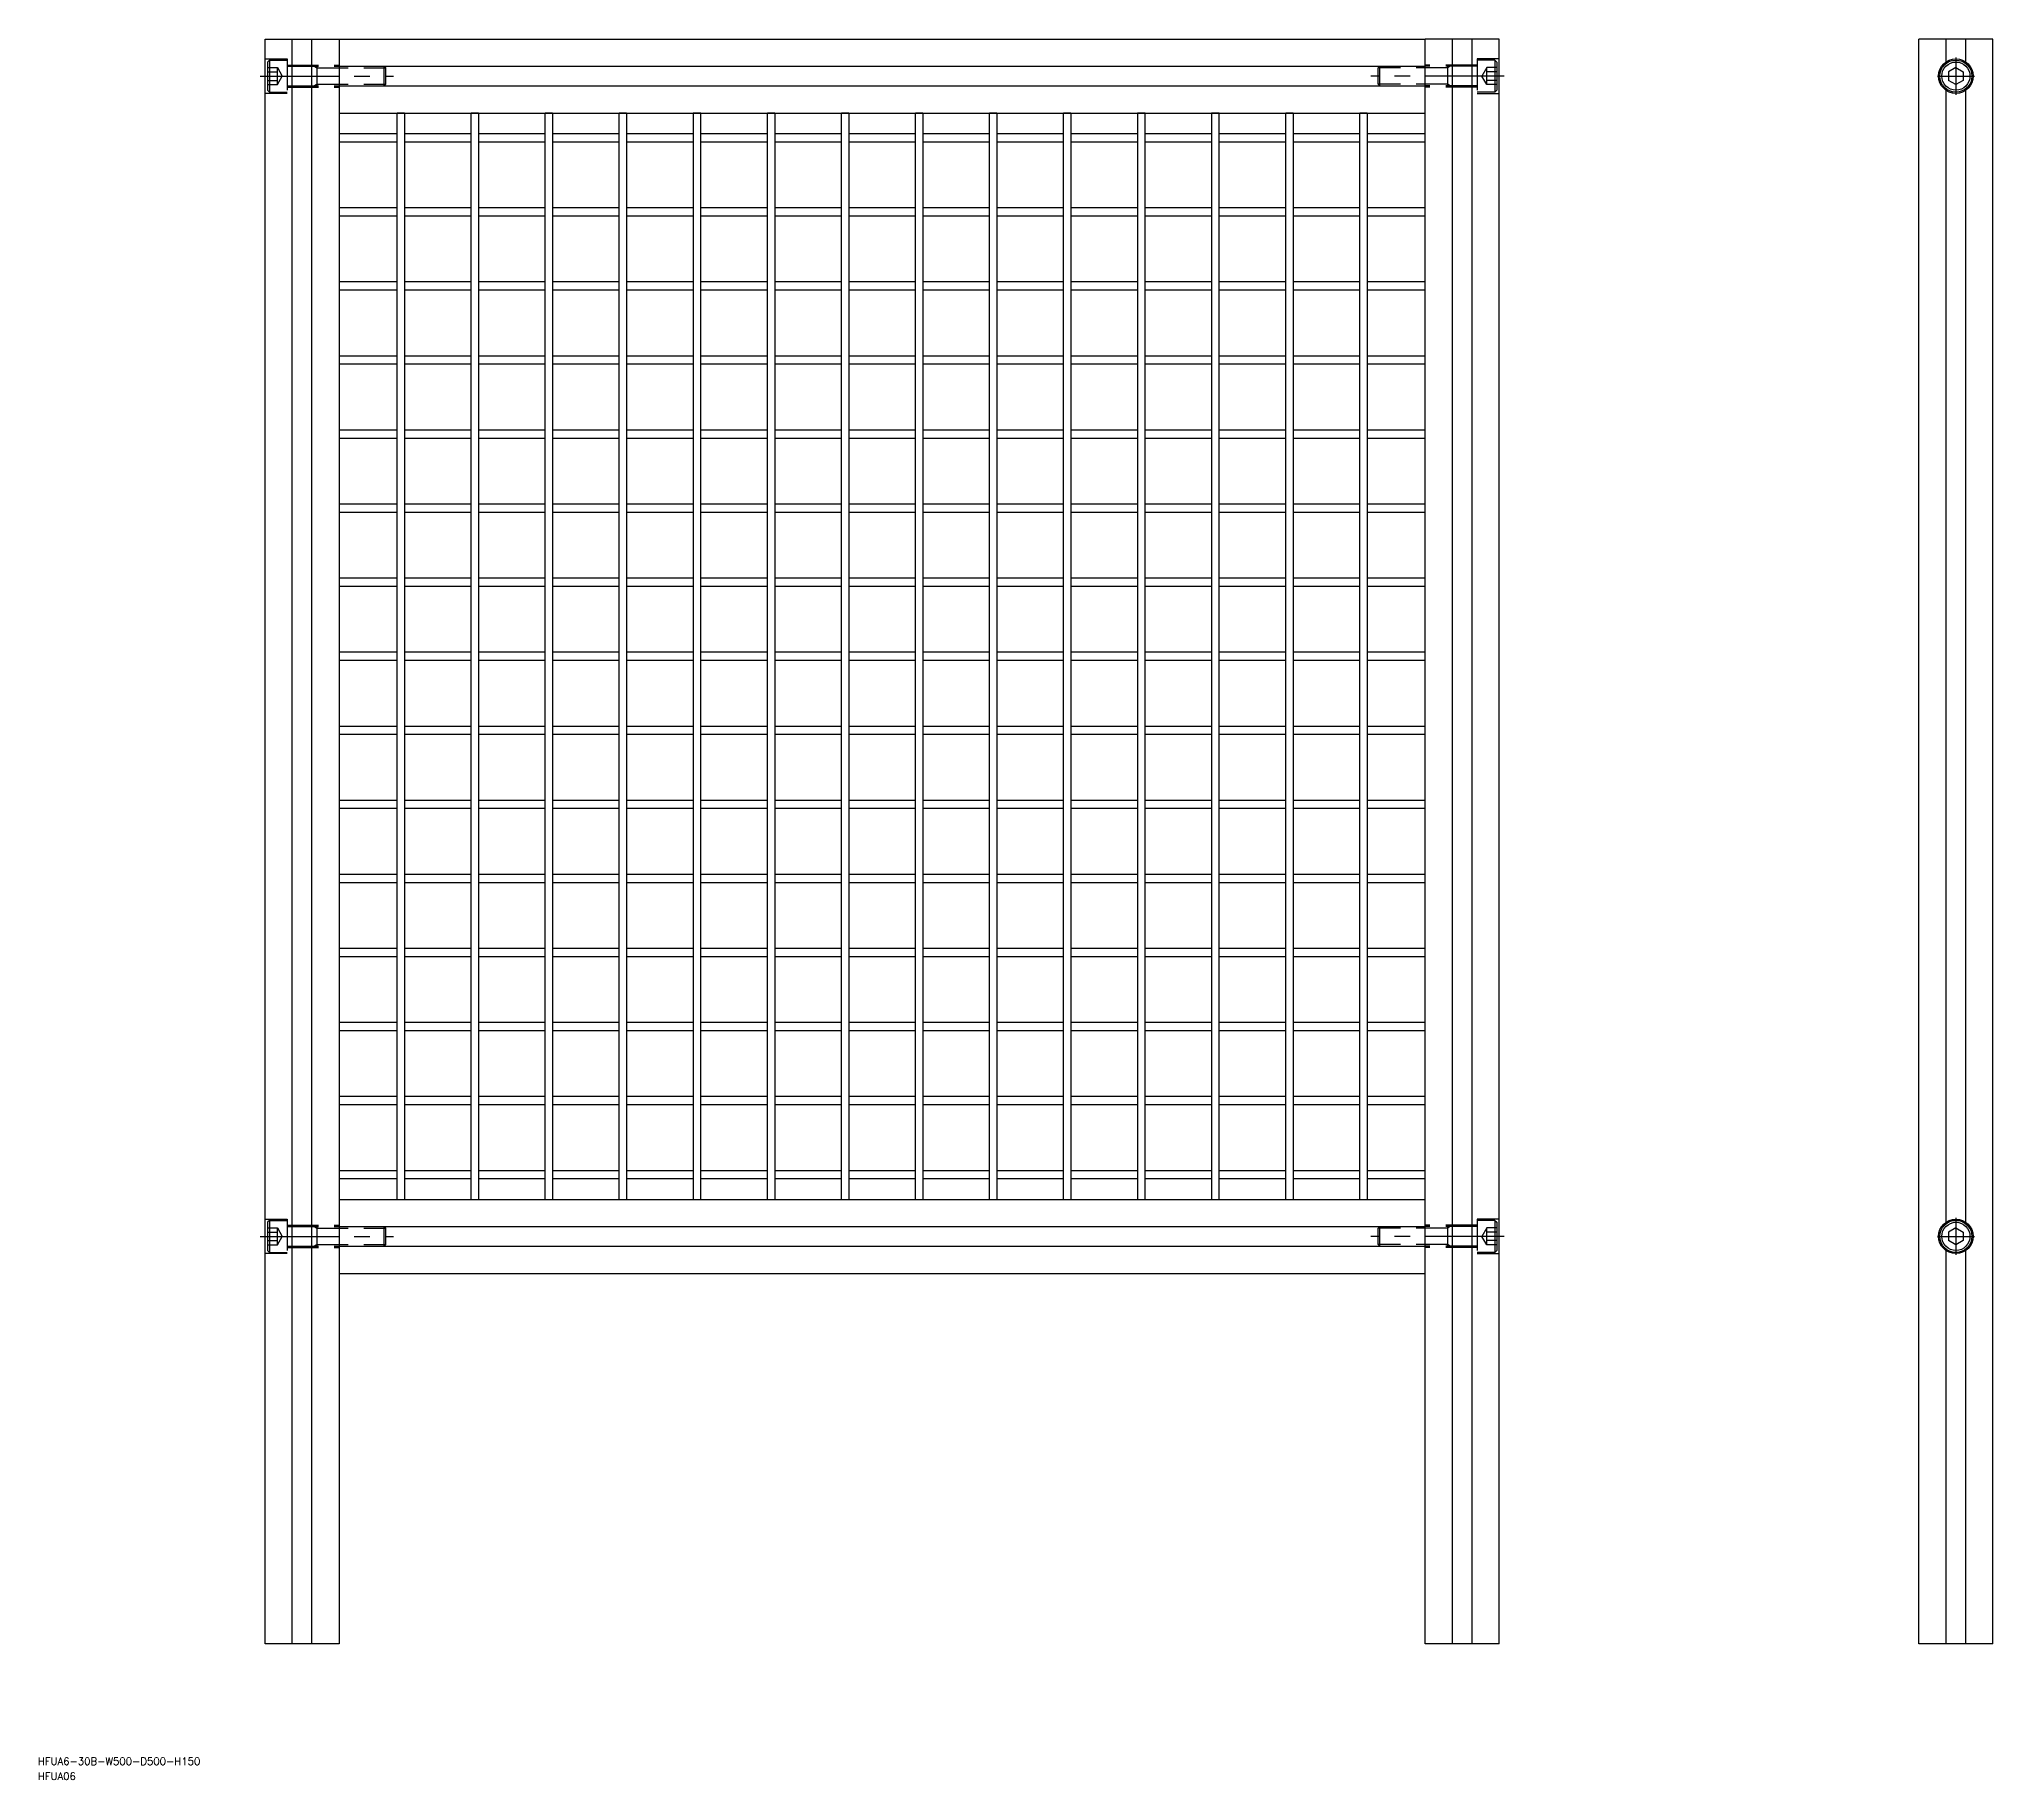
# Model space of a CAD drawing. Extents: x -92 to 700, y -55 to 650.
import ezdxf

# ---------------------------------------------------------------- set-up
doc = ezdxf.new("R2010")
doc.units = 0
doc.linetypes.add('CENTER', pattern=[50.8, 31.75, -6.35, 6.35, -6.35])
doc.linetypes.add('DASHED', pattern=[19.05, 12.7, -6.35])
doc.layers.get('0').update_dxf_attribs({"linetype": 'CONTINUOUS'})
doc.layers.add('CENTER', color=1, linetype='CENTER')
doc.styles.get("Standard").update_dxf_attribs({"font": 'txt.shx', "height": 3, "bigfont": 'bigfont.shx'})

# ---------------------------------------------------------------- blocks, each defined once
blk = doc.blocks.new('*U2')
at = {"color": 7, "linetype": 'CONTINUOUS'}
blk.add_text('HFUA6-30B-W500-D500-H150', height=3, dxfattribs=at).set_placement((-92.05, -49.14))
blk = doc.blocks.new('*U3')
at = {"color": 7, "linetype": 'CONTINUOUS'}
blk.add_text('HFUA06', height=3, dxfattribs=at).set_placement((-92.05, -55.18))

msp = doc.modelspace()

# ---------------------------------------------------------------- linework, layer by layer
at = {"color": 7, "linetype": 'CONTINUOUS'}
for p, q in [((0, 0), (0, 650)), ((0, 650), (30, 650)), ((11, 0), (11, 650)), ((19, 0), (19, 650)), ((30, 650), (30, 0)), ((30, 650), (470, 650)), ((30, 650), (30, 620)), ((470, 0), (470, 650)), ((500, 650), (470, 650)), ((481, 0), (481, 650)), ((489, 0), (489, 650)), ((500, 0), (500, 650)), ((670, 0), (670, 650)), ((700, 650), (670, 650)), ((681, 640.74), (681, 650)), ((689, 640.74), (689, 650)), ((700, 0), (700, 650)), ((30, 639), (470, 639)), ((685, 638.46), (682, 636.73)), ((682, 636.73), (682, 633.27)), ((685, 631.54), (682, 633.27)), ((685, 638.46), (688, 636.73)), ((688, 633.27), (685, 631.54)), ((688, 636.73), (688, 633.27)), ((30, 631), (470, 631)), ((681, 170.74), (681, 629.26)), ((689, 170.74), (689, 629.26)), ((30, 620), (470, 620)), ((53.4, 620), (53.4, 180)), ((56.5, 620), (53.5, 620)), ((56.6, 180), (56.6, 620)), ((83.4, 620), (83.4, 180)), ((86.5, 620), (83.5, 620)), ((86.6, 180), (86.6, 620)), ((113.4, 620), (113.4, 180)), ((116.5, 620), (113.5, 620)), ((116.6, 180), (116.6, 620)), ((143.4, 620), (143.4, 180)), ((146.5, 620), (143.5, 620)), ((146.6, 180), (146.6, 620)), ((173.4, 620), (173.4, 180)), ((176.5, 620), (173.5, 620)), ((176.6, 180), (176.6, 620)), ((203.4, 620), (203.4, 180)), ((206.5, 620), (203.5, 620)), ((206.6, 180), (206.6, 620)), ((233.4, 620), (233.4, 180)), ((236.5, 620), (233.5, 620)), ((236.6, 180), (236.6, 620)), ((263.4, 620), (263.4, 180)), ((266.5, 620), (263.5, 620)), ((266.6, 180), (266.6, 620)), ((293.4, 620), (293.4, 180)), ((296.5, 620), (293.5, 620)), ((296.6, 180), (296.6, 620)), ((323.4, 620), (323.4, 180)), ((326.5, 620), (323.5, 620)), ((326.6, 180), (326.6, 620)), ((353.4, 620), (353.4, 180)), ((356.5, 620), (353.5, 620)), ((356.6, 180), (356.6, 620)), ((383.4, 620), (383.4, 180)), ((386.5, 620), (383.5, 620)), ((386.6, 180), (386.6, 620)), ((413.4, 620), (413.4, 180)), ((416.5, 620), (413.5, 620)), ((416.6, 180), (416.6, 620)), ((443.4, 620), (443.4, 180)), ((446.5, 620), (443.5, 620)), ((446.6, 180), (446.6, 620)), ((53.4, 611.6), (30, 611.6)), ((30, 611.6), (30, 608.4)), ((83.4, 611.6), (56.6, 611.6)), ((113.4, 611.6), (86.6, 611.6)), ((143.4, 611.6), (116.6, 611.6)), ((173.4, 611.6), (146.6, 611.6)), ((203.4, 611.6), (176.6, 611.6)), ((233.4, 611.6), (206.6, 611.6)), ((263.4, 611.6), (236.6, 611.6)), ((293.4, 611.6), (266.6, 611.6)), ((323.4, 611.6), (296.6, 611.6)), ((353.4, 611.6), (326.6, 611.6)), ((383.4, 611.6), (356.6, 611.6)), ((413.4, 611.6), (386.6, 611.6)), ((443.4, 611.6), (416.6, 611.6)), ((470, 611.6), (446.6, 611.6)), ((30, 608.4), (53.4, 608.4)), ((56.6, 608.4), (83.4, 608.4)), ((86.6, 608.4), (113.4, 608.4)), ((116.6, 608.4), (143.4, 608.4)), ((146.6, 608.4), (173.4, 608.4)), ((176.6, 608.4), (203.4, 608.4)), ((206.6, 608.4), (233.4, 608.4)), ((236.6, 608.4), (263.4, 608.4)), ((266.6, 608.4), (293.4, 608.4)), ((296.6, 608.4), (323.4, 608.4)), ((326.6, 608.4), (353.4, 608.4)), ((356.6, 608.4), (383.4, 608.4)), ((386.6, 608.4), (413.4, 608.4)), ((416.6, 608.4), (443.4, 608.4)), ((446.6, 608.4), (470, 608.4)), ((30, 596.5), (30, 593.5)), ((53.4, 581.6), (30, 581.6)), ((30, 581.6), (30, 578.4)), ((30, 578.4), (53.4, 578.4)), ((83.4, 581.6), (56.6, 581.6)), ((56.6, 578.4), (83.4, 578.4)), ((113.4, 581.6), (86.6, 581.6)), ((86.6, 578.4), (113.4, 578.4)), ((143.4, 581.6), (116.6, 581.6)), ((116.6, 578.4), (143.4, 578.4)), ((173.4, 581.6), (146.6, 581.6)), ((146.6, 578.4), (173.4, 578.4)), ((203.4, 581.6), (176.6, 581.6)), ((176.6, 578.4), (203.4, 578.4)), ((233.4, 581.6), (206.6, 581.6)), ((206.6, 578.4), (233.4, 578.4)), ((263.4, 581.6), (236.6, 581.6)), ((236.6, 578.4), (263.4, 578.4)), ((293.4, 581.6), (266.6, 581.6)), ((266.6, 578.4), (293.4, 578.4)), ((323.4, 581.6), (296.6, 581.6)), ((296.6, 578.4), (323.4, 578.4)), ((353.4, 581.6), (326.6, 581.6)), ((326.6, 578.4), (353.4, 578.4)), ((383.4, 581.6), (356.6, 581.6)), ((356.6, 578.4), (383.4, 578.4)), ((413.4, 581.6), (386.6, 581.6)), ((386.6, 578.4), (413.4, 578.4)), ((443.4, 581.6), (416.6, 581.6)), ((416.6, 578.4), (443.4, 578.4)), ((470, 581.6), (446.6, 581.6)), ((446.6, 578.4), (470, 578.4)), ((30, 566.5), (30, 563.5)), ((53.4, 551.6), (30, 551.6)), ((30, 551.6), (30, 548.4)), ((30, 548.4), (53.4, 548.4)), ((83.4, 551.6), (56.6, 551.6)), ((56.6, 548.4), (83.4, 548.4)), ((113.4, 551.6), (86.6, 551.6)), ((86.6, 548.4), (113.4, 548.4)), ((143.4, 551.6), (116.6, 551.6)), ((116.6, 548.4), (143.4, 548.4)), ((173.4, 551.6), (146.6, 551.6)), ((146.6, 548.4), (173.4, 548.4)), ((203.4, 551.6), (176.6, 551.6)), ((176.6, 548.4), (203.4, 548.4)), ((233.4, 551.6), (206.6, 551.6)), ((206.6, 548.4), (233.4, 548.4)), ((263.4, 551.6), (236.6, 551.6)), ((236.6, 548.4), (263.4, 548.4)), ((293.4, 551.6), (266.6, 551.6)), ((266.6, 548.4), (293.4, 548.4)), ((323.4, 551.6), (296.6, 551.6)), ((296.6, 548.4), (323.4, 548.4)), ((353.4, 551.6), (326.6, 551.6)), ((326.6, 548.4), (353.4, 548.4)), ((383.4, 551.6), (356.6, 551.6)), ((356.6, 548.4), (383.4, 548.4)), ((413.4, 551.6), (386.6, 551.6)), ((386.6, 548.4), (413.4, 548.4)), ((443.4, 551.6), (416.6, 551.6)), ((416.6, 548.4), (443.4, 548.4)), ((470, 551.6), (446.6, 551.6)), ((446.6, 548.4), (470, 548.4)), ((30, 536.5), (30, 533.5)), ((53.4, 521.6), (30, 521.6)), ((30, 521.6), (30, 518.4)), ((30, 518.4), (53.4, 518.4)), ((83.4, 521.6), (56.6, 521.6)), ((56.6, 518.4), (83.4, 518.4)), ((113.4, 521.6), (86.6, 521.6)), ((86.6, 518.4), (113.4, 518.4)), ((143.4, 521.6), (116.6, 521.6)), ((116.6, 518.4), (143.4, 518.4)), ((173.4, 521.6), (146.6, 521.6)), ((146.6, 518.4), (173.4, 518.4)), ((203.4, 521.6), (176.6, 521.6)), ((176.6, 518.4), (203.4, 518.4)), ((233.4, 521.6), (206.6, 521.6)), ((206.6, 518.4), (233.4, 518.4)), ((263.4, 521.6), (236.6, 521.6)), ((236.6, 518.4), (263.4, 518.4)), ((293.4, 521.6), (266.6, 521.6)), ((266.6, 518.4), (293.4, 518.4)), ((323.4, 521.6), (296.6, 521.6)), ((296.6, 518.4), (323.4, 518.4)), ((353.4, 521.6), (326.6, 521.6)), ((326.6, 518.4), (353.4, 518.4)), ((383.4, 521.6), (356.6, 521.6)), ((356.6, 518.4), (383.4, 518.4)), ((413.4, 521.6), (386.6, 521.6)), ((386.6, 518.4), (413.4, 518.4)), ((443.4, 521.6), (416.6, 521.6)), ((416.6, 518.4), (443.4, 518.4)), ((470, 521.6), (446.6, 521.6)), ((446.6, 518.4), (470, 518.4)), ((30, 506.5), (30, 503.5)), ((53.4, 491.6), (30, 491.6)), ((30, 491.6), (30, 488.4)), ((83.4, 491.6), (56.6, 491.6)), ((113.4, 491.6), (86.6, 491.6)), ((143.4, 491.6), (116.6, 491.6)), ((173.4, 491.6), (146.6, 491.6)), ((203.4, 491.6), (176.6, 491.6)), ((233.4, 491.6), (206.6, 491.6)), ((263.4, 491.6), (236.6, 491.6)), ((293.4, 491.6), (266.6, 491.6)), ((323.4, 491.6), (296.6, 491.6)), ((353.4, 491.6), (326.6, 491.6)), ((383.4, 491.6), (356.6, 491.6)), ((413.4, 491.6), (386.6, 491.6)), ((443.4, 491.6), (416.6, 491.6)), ((470, 491.6), (446.6, 491.6)), ((30, 488.4), (53.4, 488.4)), ((56.6, 488.4), (83.4, 488.4)), ((86.6, 488.4), (113.4, 488.4)), ((116.6, 488.4), (143.4, 488.4)), ((146.6, 488.4), (173.4, 488.4)), ((176.6, 488.4), (203.4, 488.4)), ((206.6, 488.4), (233.4, 488.4)), ((236.6, 488.4), (263.4, 488.4)), ((266.6, 488.4), (293.4, 488.4)), ((296.6, 488.4), (323.4, 488.4)), ((326.6, 488.4), (353.4, 488.4)), ((356.6, 488.4), (383.4, 488.4)), ((386.6, 488.4), (413.4, 488.4)), ((416.6, 488.4), (443.4, 488.4)), ((446.6, 488.4), (470, 488.4)), ((30, 476.5), (30, 473.5)), ((53.4, 461.6), (30, 461.6)), ((30, 461.6), (30, 458.4)), ((83.4, 461.6), (56.6, 461.6)), ((113.4, 461.6), (86.6, 461.6)), ((143.4, 461.6), (116.6, 461.6)), ((173.4, 461.6), (146.6, 461.6)), ((203.4, 461.6), (176.6, 461.6)), ((233.4, 461.6), (206.6, 461.6)), ((263.4, 461.6), (236.6, 461.6)), ((293.4, 461.6), (266.6, 461.6)), ((323.4, 461.6), (296.6, 461.6)), ((353.4, 461.6), (326.6, 461.6)), ((383.4, 461.6), (356.6, 461.6)), ((413.4, 461.6), (386.6, 461.6)), ((443.4, 461.6), (416.6, 461.6)), ((470, 461.6), (446.6, 461.6)), ((30, 458.4), (53.4, 458.4)), ((56.6, 458.4), (83.4, 458.4)), ((86.6, 458.4), (113.4, 458.4)), ((116.6, 458.4), (143.4, 458.4)), ((146.6, 458.4), (173.4, 458.4)), ((176.6, 458.4), (203.4, 458.4)), ((206.6, 458.4), (233.4, 458.4)), ((236.6, 458.4), (263.4, 458.4)), ((266.6, 458.4), (293.4, 458.4)), ((296.6, 458.4), (323.4, 458.4)), ((326.6, 458.4), (353.4, 458.4)), ((356.6, 458.4), (383.4, 458.4)), ((386.6, 458.4), (413.4, 458.4)), ((416.6, 458.4), (443.4, 458.4)), ((446.6, 458.4), (470, 458.4)), ((30, 446.5), (30, 443.5)), ((53.4, 431.6), (30, 431.6)), ((30, 431.6), (30, 428.4)), ((30, 428.4), (53.4, 428.4)), ((83.4, 431.6), (56.6, 431.6)), ((56.6, 428.4), (83.4, 428.4)), ((113.4, 431.6), (86.6, 431.6)), ((86.6, 428.4), (113.4, 428.4)), ((143.4, 431.6), (116.6, 431.6)), ((116.6, 428.4), (143.4, 428.4)), ((173.4, 431.6), (146.6, 431.6)), ((146.6, 428.4), (173.4, 428.4)), ((203.4, 431.6), (176.6, 431.6)), ((176.6, 428.4), (203.4, 428.4)), ((233.4, 431.6), (206.6, 431.6)), ((206.6, 428.4), (233.4, 428.4)), ((263.4, 431.6), (236.6, 431.6)), ((236.6, 428.4), (263.4, 428.4)), ((293.4, 431.6), (266.6, 431.6)), ((266.6, 428.4), (293.4, 428.4)), ((323.4, 431.6), (296.6, 431.6)), ((296.6, 428.4), (323.4, 428.4)), ((353.4, 431.6), (326.6, 431.6)), ((326.6, 428.4), (353.4, 428.4)), ((383.4, 431.6), (356.6, 431.6)), ((356.6, 428.4), (383.4, 428.4)), ((413.4, 431.6), (386.6, 431.6)), ((386.6, 428.4), (413.4, 428.4)), ((443.4, 431.6), (416.6, 431.6)), ((416.6, 428.4), (443.4, 428.4)), ((470, 431.6), (446.6, 431.6)), ((446.6, 428.4), (470, 428.4)), ((30, 416.5), (30, 413.5)), ((53.4, 401.6), (30, 401.6)), ((30, 401.6), (30, 398.4)), ((30, 398.4), (53.4, 398.4)), ((83.4, 401.6), (56.6, 401.6)), ((56.6, 398.4), (83.4, 398.4)), ((113.4, 401.6), (86.6, 401.6)), ((86.6, 398.4), (113.4, 398.4)), ((143.4, 401.6), (116.6, 401.6)), ((116.6, 398.4), (143.4, 398.4)), ((173.4, 401.6), (146.6, 401.6)), ((146.6, 398.4), (173.4, 398.4)), ((203.4, 401.6), (176.6, 401.6)), ((176.6, 398.4), (203.4, 398.4)), ((233.4, 401.6), (206.6, 401.6)), ((206.6, 398.4), (233.4, 398.4)), ((263.4, 401.6), (236.6, 401.6)), ((236.6, 398.4), (263.4, 398.4)), ((293.4, 401.6), (266.6, 401.6)), ((266.6, 398.4), (293.4, 398.4)), ((323.4, 401.6), (296.6, 401.6)), ((296.6, 398.4), (323.4, 398.4)), ((353.4, 401.6), (326.6, 401.6)), ((326.6, 398.4), (353.4, 398.4)), ((383.4, 401.6), (356.6, 401.6)), ((356.6, 398.4), (383.4, 398.4)), ((413.4, 401.6), (386.6, 401.6)), ((386.6, 398.4), (413.4, 398.4)), ((443.4, 401.6), (416.6, 401.6)), ((416.6, 398.4), (443.4, 398.4)), ((470, 401.6), (446.6, 401.6)), ((446.6, 398.4), (470, 398.4)), ((30, 386.5), (30, 383.5)), ((53.4, 371.6), (30, 371.6)), ((30, 371.6), (30, 368.4)), ((30, 368.4), (53.4, 368.4)), ((83.4, 371.6), (56.6, 371.6)), ((56.6, 368.4), (83.4, 368.4)), ((113.4, 371.6), (86.6, 371.6)), ((86.6, 368.4), (113.4, 368.4)), ((143.4, 371.6), (116.6, 371.6)), ((116.6, 368.4), (143.4, 368.4)), ((173.4, 371.6), (146.6, 371.6)), ((146.6, 368.4), (173.4, 368.4)), ((203.4, 371.6), (176.6, 371.6)), ((176.6, 368.4), (203.4, 368.4)), ((233.4, 371.6), (206.6, 371.6)), ((206.6, 368.4), (233.4, 368.4)), ((263.4, 371.6), (236.6, 371.6)), ((236.6, 368.4), (263.4, 368.4)), ((293.4, 371.6), (266.6, 371.6)), ((266.6, 368.4), (293.4, 368.4)), ((323.4, 371.6), (296.6, 371.6)), ((296.6, 368.4), (323.4, 368.4)), ((353.4, 371.6), (326.6, 371.6)), ((326.6, 368.4), (353.4, 368.4)), ((383.4, 371.6), (356.6, 371.6)), ((356.6, 368.4), (383.4, 368.4)), ((413.4, 371.6), (386.6, 371.6)), ((386.6, 368.4), (413.4, 368.4)), ((443.4, 371.6), (416.6, 371.6)), ((416.6, 368.4), (443.4, 368.4)), ((470, 371.6), (446.6, 371.6)), ((446.6, 368.4), (470, 368.4)), ((30, 356.5), (30, 353.5)), ((53.4, 341.6), (30, 341.6)), ((30, 341.6), (30, 338.4)), ((83.4, 341.6), (56.6, 341.6)), ((113.4, 341.6), (86.6, 341.6)), ((143.4, 341.6), (116.6, 341.6)), ((173.4, 341.6), (146.6, 341.6)), ((203.4, 341.6), (176.6, 341.6)), ((233.4, 341.6), (206.6, 341.6)), ((263.4, 341.6), (236.6, 341.6)), ((293.4, 341.6), (266.6, 341.6)), ((323.4, 341.6), (296.6, 341.6)), ((353.4, 341.6), (326.6, 341.6)), ((383.4, 341.6), (356.6, 341.6)), ((413.4, 341.6), (386.6, 341.6)), ((443.4, 341.6), (416.6, 341.6)), ((470, 341.6), (446.6, 341.6)), ((30, 338.4), (53.4, 338.4)), ((56.6, 338.4), (83.4, 338.4)), ((86.6, 338.4), (113.4, 338.4)), ((116.6, 338.4), (143.4, 338.4)), ((146.6, 338.4), (173.4, 338.4)), ((176.6, 338.4), (203.4, 338.4)), ((206.6, 338.4), (233.4, 338.4)), ((236.6, 338.4), (263.4, 338.4)), ((266.6, 338.4), (293.4, 338.4)), ((296.6, 338.4), (323.4, 338.4)), ((326.6, 338.4), (353.4, 338.4)), ((356.6, 338.4), (383.4, 338.4)), ((386.6, 338.4), (413.4, 338.4)), ((416.6, 338.4), (443.4, 338.4)), ((446.6, 338.4), (470, 338.4)), ((30, 326.5), (30, 323.5)), ((53.4, 311.6), (30, 311.6)), ((30, 311.6), (30, 308.4)), ((83.4, 311.6), (56.6, 311.6)), ((113.4, 311.6), (86.6, 311.6)), ((143.4, 311.6), (116.6, 311.6)), ((173.4, 311.6), (146.6, 311.6)), ((203.4, 311.6), (176.6, 311.6)), ((233.4, 311.6), (206.6, 311.6)), ((263.4, 311.6), (236.6, 311.6)), ((293.4, 311.6), (266.6, 311.6)), ((323.4, 311.6), (296.6, 311.6)), ((353.4, 311.6), (326.6, 311.6)), ((383.4, 311.6), (356.6, 311.6)), ((413.4, 311.6), (386.6, 311.6)), ((443.4, 311.6), (416.6, 311.6)), ((470, 311.6), (446.6, 311.6)), ((30, 308.4), (53.4, 308.4)), ((56.6, 308.4), (83.4, 308.4)), ((86.6, 308.4), (113.4, 308.4)), ((116.6, 308.4), (143.4, 308.4)), ((146.6, 308.4), (173.4, 308.4)), ((176.6, 308.4), (203.4, 308.4)), ((206.6, 308.4), (233.4, 308.4)), ((236.6, 308.4), (263.4, 308.4)), ((266.6, 308.4), (293.4, 308.4)), ((296.6, 308.4), (323.4, 308.4)), ((326.6, 308.4), (353.4, 308.4)), ((356.6, 308.4), (383.4, 308.4)), ((386.6, 308.4), (413.4, 308.4)), ((416.6, 308.4), (443.4, 308.4)), ((446.6, 308.4), (470, 308.4)), ((30, 296.5), (30, 293.5)), ((53.4, 281.6), (30, 281.6)), ((30, 281.6), (30, 278.4)), ((30, 278.4), (53.4, 278.4)), ((83.4, 281.6), (56.6, 281.6)), ((56.6, 278.4), (83.4, 278.4)), ((113.4, 281.6), (86.6, 281.6)), ((86.6, 278.4), (113.4, 278.4)), ((143.4, 281.6), (116.6, 281.6)), ((116.6, 278.4), (143.4, 278.4)), ((173.4, 281.6), (146.6, 281.6)), ((146.6, 278.4), (173.4, 278.4)), ((203.4, 281.6), (176.6, 281.6)), ((176.6, 278.4), (203.4, 278.4)), ((233.4, 281.6), (206.6, 281.6)), ((206.6, 278.4), (233.4, 278.4)), ((263.4, 281.6), (236.6, 281.6)), ((236.6, 278.4), (263.4, 278.4)), ((293.4, 281.6), (266.6, 281.6)), ((266.6, 278.4), (293.4, 278.4)), ((323.4, 281.6), (296.6, 281.6)), ((296.6, 278.4), (323.4, 278.4)), ((353.4, 281.6), (326.6, 281.6)), ((326.6, 278.4), (353.4, 278.4)), ((383.4, 281.6), (356.6, 281.6)), ((356.6, 278.4), (383.4, 278.4)), ((413.4, 281.6), (386.6, 281.6)), ((386.6, 278.4), (413.4, 278.4)), ((443.4, 281.6), (416.6, 281.6)), ((416.6, 278.4), (443.4, 278.4)), ((470, 281.6), (446.6, 281.6)), ((446.6, 278.4), (470, 278.4)), ((30, 266.5), (30, 263.5)), ((53.4, 251.6), (30, 251.6)), ((30, 251.6), (30, 248.4)), ((30, 248.4), (53.4, 248.4)), ((83.4, 251.6), (56.6, 251.6)), ((56.6, 248.4), (83.4, 248.4)), ((113.4, 251.6), (86.6, 251.6)), ((86.6, 248.4), (113.4, 248.4)), ((143.4, 251.6), (116.6, 251.6)), ((116.6, 248.4), (143.4, 248.4)), ((173.4, 251.6), (146.6, 251.6)), ((146.6, 248.4), (173.4, 248.4)), ((203.4, 251.6), (176.6, 251.6)), ((176.6, 248.4), (203.4, 248.4)), ((233.4, 251.6), (206.6, 251.6)), ((206.6, 248.4), (233.4, 248.4)), ((263.4, 251.6), (236.6, 251.6)), ((236.6, 248.4), (263.4, 248.4)), ((293.4, 251.6), (266.6, 251.6)), ((266.6, 248.4), (293.4, 248.4)), ((323.4, 251.6), (296.6, 251.6)), ((296.6, 248.4), (323.4, 248.4)), ((353.4, 251.6), (326.6, 251.6)), ((326.6, 248.4), (353.4, 248.4)), ((383.4, 251.6), (356.6, 251.6)), ((356.6, 248.4), (383.4, 248.4)), ((413.4, 251.6), (386.6, 251.6)), ((386.6, 248.4), (413.4, 248.4)), ((443.4, 251.6), (416.6, 251.6)), ((416.6, 248.4), (443.4, 248.4)), ((470, 251.6), (446.6, 251.6)), ((446.6, 248.4), (470, 248.4)), ((30, 236.5), (30, 233.5)), ((53.4, 221.6), (30, 221.6)), ((30, 221.6), (30, 218.4)), ((30, 218.4), (53.4, 218.4)), ((83.4, 221.6), (56.6, 221.6)), ((56.6, 218.4), (83.4, 218.4)), ((113.4, 221.6), (86.6, 221.6)), ((86.6, 218.4), (113.4, 218.4)), ((143.4, 221.6), (116.6, 221.6)), ((116.6, 218.4), (143.4, 218.4)), ((173.4, 221.6), (146.6, 221.6)), ((146.6, 218.4), (173.4, 218.4)), ((203.4, 221.6), (176.6, 221.6)), ((176.6, 218.4), (203.4, 218.4)), ((233.4, 221.6), (206.6, 221.6)), ((206.6, 218.4), (233.4, 218.4)), ((263.4, 221.6), (236.6, 221.6)), ((236.6, 218.4), (263.4, 218.4)), ((293.4, 221.6), (266.6, 221.6)), ((266.6, 218.4), (293.4, 218.4)), ((323.4, 221.6), (296.6, 221.6)), ((296.6, 218.4), (323.4, 218.4)), ((353.4, 221.6), (326.6, 221.6)), ((326.6, 218.4), (353.4, 218.4)), ((383.4, 221.6), (356.6, 221.6)), ((356.6, 218.4), (383.4, 218.4)), ((413.4, 221.6), (386.6, 221.6)), ((386.6, 218.4), (413.4, 218.4)), ((443.4, 221.6), (416.6, 221.6)), ((416.6, 218.4), (443.4, 218.4)), ((470, 221.6), (446.6, 221.6)), ((446.6, 218.4), (470, 218.4)), ((30, 206.5), (30, 203.5)), ((53.4, 191.6), (30, 191.6)), ((30, 191.6), (30, 188.4)), ((83.4, 191.6), (56.6, 191.6)), ((113.4, 191.6), (86.6, 191.6)), ((143.4, 191.6), (116.6, 191.6)), ((173.4, 191.6), (146.6, 191.6)), ((203.4, 191.6), (176.6, 191.6)), ((233.4, 191.6), (206.6, 191.6)), ((263.4, 191.6), (236.6, 191.6)), ((293.4, 191.6), (266.6, 191.6)), ((323.4, 191.6), (296.6, 191.6)), ((353.4, 191.6), (326.6, 191.6)), ((383.4, 191.6), (356.6, 191.6)), ((413.4, 191.6), (386.6, 191.6)), ((443.4, 191.6), (416.6, 191.6)), ((470, 191.6), (446.6, 191.6)), ((30, 188.4), (53.4, 188.4)), ((56.6, 188.4), (83.4, 188.4)), ((86.6, 188.4), (113.4, 188.4)), ((116.6, 188.4), (143.4, 188.4)), ((146.6, 188.4), (173.4, 188.4)), ((176.6, 188.4), (203.4, 188.4)), ((206.6, 188.4), (233.4, 188.4)), ((236.6, 188.4), (263.4, 188.4)), ((266.6, 188.4), (293.4, 188.4)), ((296.6, 188.4), (323.4, 188.4)), ((326.6, 188.4), (353.4, 188.4)), ((356.6, 188.4), (383.4, 188.4)), ((386.6, 188.4), (413.4, 188.4)), ((416.6, 188.4), (443.4, 188.4)), ((446.6, 188.4), (470, 188.4)), ((30, 180), (470, 180)), ((53.4, 180), (56.6, 180)), ((68.5, 180), (71.5, 180)), ((83.4, 180), (86.6, 180)), ((98.5, 180), (101.5, 180)), ((113.4, 180), (116.6, 180)), ((128.5, 180), (131.5, 180)), ((143.4, 180), (146.6, 180)), ((158.5, 180), (161.5, 180)), ((173.4, 180), (176.6, 180)), ((188.5, 180), (191.5, 180)), ((203.4, 180), (206.6, 180)), ((218.5, 180), (221.5, 180)), ((233.4, 180), (236.6, 180)), ((248.5, 180), (251.5, 180)), ((263.4, 180), (266.6, 180)), ((278.5, 180), (281.5, 180)), ((293.4, 180), (296.6, 180)), ((308.5, 180), (311.5, 180)), ((323.4, 180), (326.6, 180)), ((338.5, 180), (341.5, 180)), ((368.5, 180), (371.5, 180)), ((398.5, 180), (401.5, 180)), ((428.5, 180), (431.5, 180)), ((443.5, 180), (446.5, 180)), ((30, 169), (470, 169)), ((685, 168.46), (682, 166.73)), ((682, 166.73), (682, 163.27)), ((685, 168.46), (688, 166.73)), ((688, 166.73), (688, 163.27)), ((30, 161), (470, 161)), ((681, 0), (681, 159.26)), ((685, 161.54), (682, 163.27)), ((688, 163.27), (685, 161.54)), ((689, 0), (689, 159.26)), ((30, 150), (470, 150)), ((30, 0), (0, 0)), ((500, 0), (470, 0)), ((700, 0), (670, 0))]:
    msp.add_line(p, q, dxfattribs=at)
at = {"color": 3, "linetype": 'DASHED'}
for p, q in [((0, 642), (9, 642)), ((1.8, 641.5), (1, 640.7)), ((1.8, 641.5), (9, 641.5)), ((1.8, 641.5), (1.8, 628.5)), ((9, 642), (9, 628)), ((500, 642), (491, 642)), ((491, 642), (491, 628)), ((498.2, 641.5), (491, 641.5)), ((498.2, 641.5), (498.2, 628.5)), ((498.2, 641.5), (499, 640.7)), ((1, 640.7), (1, 629.3)), ((1, 638.46), (5, 638.46)), ((1, 636.73), (5, 636.73)), ((1, 633.27), (5, 633.27)), ((5, 638.46), (7, 635)), ((5, 631.54), (5, 638.46)), ((5, 631.54), (7, 635)), ((9, 639.5), (30, 639.5)), ((9, 639), (30, 639)), ((19.83, 639), (21, 638.32)), ((21, 639), (21, 631)), ((21, 638.32), (49, 638.32)), ((48.32, 631), (48.32, 639)), ((49, 638.32), (48.32, 639)), ((49, 631.68), (49, 638.32)), ((451, 638.32), (451.68, 639)), ((479, 638.32), (451, 638.32)), ((451, 631.68), (451, 638.32)), ((451.68, 631), (451.68, 639)), ((491, 639.5), (470, 639.5)), ((491, 639), (470, 639)), ((480.17, 639), (479, 638.32)), ((479, 639), (479, 631)), ((495, 638.46), (493, 635)), ((495, 631.54), (493, 635)), ((499, 638.46), (495, 638.46)), ((495, 631.54), (495, 638.46)), ((499, 636.73), (495, 636.73)), ((499, 633.27), (495, 633.27)), ((499, 640.7), (499, 629.3)), ((9, 628), (0, 628)), ((1, 631.54), (5, 631.54)), ((1.8, 628.5), (1, 629.3)), ((1.8, 628.5), (1, 629.3)), ((1.8, 628.5), (1, 629.3)), ((1.8, 628.5), (9, 628.5)), ((9, 631), (30, 631)), ((9, 630.5), (30, 630.5)), ((19.83, 631), (21, 631.68)), ((21, 631.68), (49, 631.68)), ((49, 631.68), (48.32, 631)), ((479, 631.68), (451, 631.68)), ((451, 631.68), (451.68, 631)), ((491, 631), (470, 631)), ((491, 630.5), (470, 630.5)), ((480.17, 631), (479, 631.68)), ((498.2, 628.5), (491, 628.5)), ((491, 628), (500, 628)), ((499, 631.54), (495, 631.54)), ((498.2, 628.5), (499, 629.3)), ((498.2, 628.5), (499, 629.3)), ((498.2, 628.5), (499, 629.3)), ((0, 172), (9, 172)), ((1.8, 171.5), (1, 170.7)), ((1, 170.7), (1, 159.3)), ((1, 168.46), (5, 168.46)), ((1, 166.73), (5, 166.73)), ((1.8, 171.5), (9, 171.5)), ((1.8, 171.5), (1.8, 158.5)), ((5, 168.46), (7, 165)), ((5, 161.54), (5, 168.46)), ((9, 172), (9, 158)), ((9, 169.5), (30, 169.5)), ((9, 169), (30, 169)), ((19.83, 169), (21, 168.32)), ((21, 169), (21, 161)), ((21, 168.32), (49, 168.32)), ((48.32, 161), (48.32, 169)), ((49, 168.32), (48.32, 169)), ((49, 161.68), (49, 168.32)), ((451, 168.32), (451.68, 169)), ((479, 168.32), (451, 168.32)), ((451, 161.68), (451, 168.32)), ((451.68, 161), (451.68, 169)), ((491, 169.5), (470, 169.5)), ((491, 169), (470, 169)), ((480.17, 169), (479, 168.32)), ((479, 169), (479, 161)), ((500, 172), (491, 172)), ((491, 172), (491, 158)), ((498.2, 171.5), (491, 171.5)), ((495, 168.46), (493, 165)), ((499, 168.46), (495, 168.46)), ((495, 161.54), (495, 168.46)), ((499, 166.73), (495, 166.73)), ((498.2, 171.5), (498.2, 158.5)), ((498.2, 171.5), (499, 170.7)), ((499, 170.7), (499, 159.3)), ((1, 163.27), (5, 163.27)), ((1, 161.54), (5, 161.54)), ((1.8, 158.5), (1, 159.3)), ((1.8, 158.5), (1, 159.3)), ((1.8, 158.5), (1, 159.3)), ((1.8, 158.5), (9, 158.5)), ((5, 161.54), (7, 165)), ((9, 161), (30, 161)), ((9, 160.5), (30, 160.5)), ((19.83, 161), (21, 161.68)), ((21, 161.68), (49, 161.68)), ((49, 161.68), (48.32, 161)), ((479, 161.68), (451, 161.68)), ((451, 161.68), (451.68, 161)), ((491, 161), (470, 161)), ((491, 160.5), (470, 160.5)), ((480.17, 161), (479, 161.68)), ((498.2, 158.5), (491, 158.5)), ((495, 161.54), (493, 165)), ((499, 163.27), (495, 163.27)), ((499, 161.54), (495, 161.54)), ((498.2, 158.5), (499, 159.3)), ((498.2, 158.5), (499, 159.3)), ((498.2, 158.5), (499, 159.3)), ((9, 158), (0, 158)), ((491, 158), (500, 158))]:
    msp.add_line(p, q, dxfattribs=at)
at = {"color": 7, "linetype": 'CONTINUOUS'}
for centre, radius in [((685, 635), 7), ((685, 635), 6.5), ((685, 635), 5.7), ((685, 165), 7), ((685, 165), 6.5), ((685, 165), 5.7)]:
    msp.add_circle(centre, radius, dxfattribs=at)
at = {"layer": 'CENTER', "color": 1, "linetype": 'CENTER'}
for p, q in [((685, 642.52), (685, 627.48)), ((-2, 635), (52, 635)), ((502, 635), (448, 635)), ((677.48, 635), (692.52, 635)), ((685, 172.52), (685, 157.48)), ((-2, 165), (52, 165)), ((502, 165), (448, 165)), ((677.48, 165), (692.52, 165))]:
    msp.add_line(p, q, dxfattribs=at)

# ---------------------------------------------------------------- block references
at = {"color": 7, "linetype": 'CONTINUOUS'}
for name in ['*U2', '*U3']:
    msp.add_blockref(name, (0, 0), dxfattribs=at)

doc.saveas('drawing.dxf')
